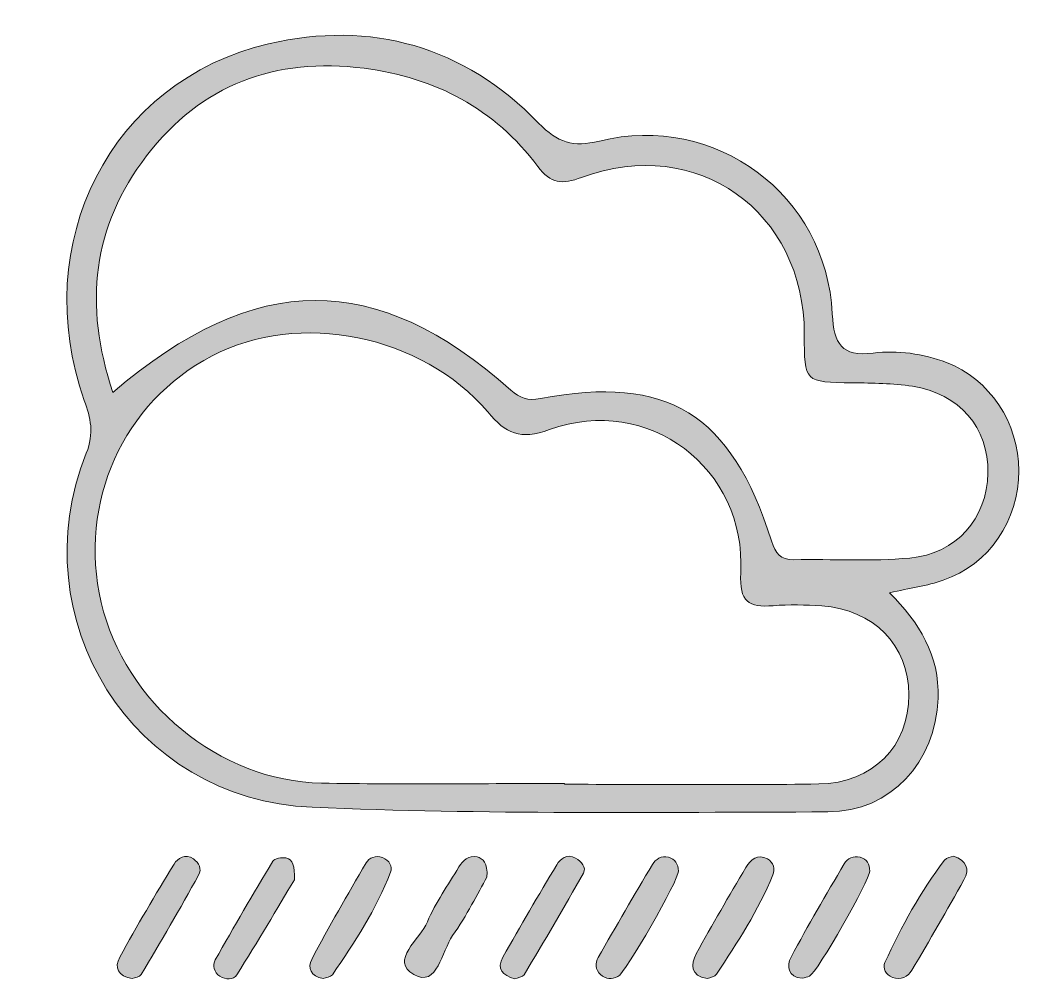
# Model space of a CAD drawing. Header units: inches. Extents: x 73.3 to 85.9, y -71.2 to -59.
import ezdxf

# ---------------------------------------------------------------- set-up
doc = ezdxf.new("R2010")
doc.units = ezdxf.units.IN
doc.header["$MEASUREMENT"] = 0
doc.layers.add('Слой 1', color=7, linetype='Continuous', lineweight=0)

# ---------------------------------------------------------------- blocks, each defined once
blk = doc.blocks.new('Block_0')
at = {"layer": 'Слой 1', "true_color": 0x000000, "transparency": 33554687}
h = blk.add_hatch(color=18, dxfattribs=at)
h.dxf.hatch_style = 2
edge = h.paths.add_edge_path()
edge.add_spline(control_points=[(74.47, -63.666), (76.284, -62.123), (77.777, -62.127), (79.486, -63.636), (79.601, -63.737), (79.697, -63.775), (79.86, -63.744), (81.465, -63.44), (82.258, -63.929), (82.771, -65.537), (82.822, -65.698), (82.882, -65.777), (83.054, -65.774), (83.54, -65.766), (84.029, -65.797), (84.512, -65.754), (85.105, -65.701), (85.487, -65.253), (85.498, -64.682), (85.508, -64.113), (85.139, -63.678), (84.546, -63.589), (84.299, -63.552), (84.046, -63.548), (83.796, -63.545), (83.184, -63.537), (83.184, -63.541), (83.184, -62.935), (83.185, -61.382), (81.832, -60.42), (80.378, -60.956), (80.132, -61.047), (79.988, -61.038), (79.825, -60.819), (79.28, -60.089), (78.534, -59.697), (77.636, -59.582), (76.516, -59.438), (75.586, -59.786), (74.895, -60.684), (74.213, -61.571), (74.099, -62.555), (74.47, -63.666)], knot_values=[0, 0, 0, 0, 1, 1, 1, 2, 2, 2, 3, 3, 3, 4, 4, 4, 5, 5, 5, 6, 6, 6, 7, 7, 7, 8, 8, 8, 9, 9, 9, 10, 10, 10, 11, 11, 11, 12, 12, 12, 13, 13, 13, 14, 14, 14, 14], degree=3, periodic=0)
edge = h.paths.add_edge_path()
edge.add_spline(control_points=[(80.161, -68.594), (80.161, -68.598), (80.161, -68.601), (80.161, -68.605), (81.229, -68.605), (82.297, -68.616), (83.365, -68.601), (84.051, -68.591), (84.503, -68.124), (84.501, -67.476), (84.499, -66.855), (84.059, -66.402), (83.403, -66.357), (83.2, -66.342), (82.994, -66.339), (82.791, -66.354), (82.482, -66.377), (82.363, -66.31), (82.383, -65.941), (82.456, -64.62), (81.217, -63.686), (79.974, -64.134), (79.599, -64.27), (79.426, -64.187), (79.194, -63.913), (78.369, -62.937), (76.813, -62.633), (75.72, -63.205), (74.597, -63.793), (74.03, -65.053), (74.323, -66.312), (74.615, -67.573), (75.811, -68.567), (77.1, -68.59), (78.12, -68.609), (79.141, -68.594), (80.161, -68.594)], knot_values=[0, 0, 0, 0, 1, 1, 1, 2, 2, 2, 3, 3, 3, 4, 4, 4, 5, 5, 5, 6, 6, 6, 7, 7, 7, 8, 8, 8, 9, 9, 9, 10, 10, 10, 11, 11, 11, 12, 12, 12, 12], degree=3, periodic=0)
edge = h.paths.add_edge_path()
edge.add_spline(control_points=[(84.259, -66.191), (84.635, -66.569), (84.89, -66.98), (84.869, -67.521), (84.839, -68.322), (84.279, -68.951), (83.482, -68.953), (81.315, -68.957), (79.146, -68.986), (76.982, -68.895), (74.716, -68.8), (73.299, -66.526), (74.135, -64.432), (74.236, -64.178), (74.189, -63.99), (74.11, -63.767), (73.407, -61.79), (74.436, -59.739), (76.433, -59.273), (77.72, -58.973), (78.899, -59.302), (79.835, -60.272), (80.075, -60.521), (80.27, -60.579), (80.601, -60.498), (82.065, -60.14), (83.464, -61.176), (83.537, -62.677), (83.555, -63.057), (83.655, -63.218), (84.05, -63.17), (84.363, -63.133), (84.679, -63.177), (84.976, -63.289), (85.519, -63.494), (85.888, -64.054), (85.889, -64.654), (85.89, -65.276), (85.512, -65.834), (84.935, -66.034), (84.731, -66.104), (84.514, -66.133), (84.259, -66.191)], knot_values=[0, 0, 0, 0, 1, 1, 1, 2, 2, 2, 3, 3, 3, 4, 4, 4, 5, 5, 5, 6, 6, 6, 7, 7, 7, 8, 8, 8, 9, 9, 9, 10, 10, 10, 11, 11, 11, 12, 12, 12, 13, 13, 13, 14, 14, 14, 14], degree=3, periodic=0)
h = blk.add_hatch(color=18, dxfattribs=at)
h.dxf.hatch_style = 2
edge = h.paths.add_edge_path()
edge.add_spline(control_points=[(74.714, -71.054), (74.533, -71.027), (74.485, -70.914), (74.557, -70.784), (74.774, -70.387), (75.005, -69.997), (75.241, -69.611), (75.287, -69.535), (75.382, -69.476), (75.484, -69.545), (75.555, -69.594), (75.593, -69.675), (75.551, -69.749), (75.316, -70.17), (75.074, -70.588), (74.828, -71.003), (74.81, -71.034), (74.747, -71.04), (74.714, -71.054)], knot_values=[0, 0, 0, 0, 1, 1, 1, 2, 2, 2, 3, 3, 3, 4, 4, 4, 5, 5, 5, 6, 6, 6, 6], degree=3, periodic=0)
h = blk.add_hatch(color=18, dxfattribs=at)
h.dxf.hatch_style = 2
edge = h.paths.add_edge_path()
edge.add_spline(control_points=[(77.121, -71.052), (76.958, -71.029), (76.923, -70.91), (76.976, -70.811), (77.193, -70.399), (77.426, -69.996), (77.662, -69.594), (77.699, -69.532), (77.78, -69.495), (77.868, -69.529), (77.955, -69.564), (77.998, -69.64), (77.969, -69.714), (77.786, -70.178), (77.521, -70.597), (77.236, -71.004), (77.215, -71.035), (77.154, -71.039), (77.121, -71.052)], knot_values=[0, 0, 0, 0, 1, 1, 1, 2, 2, 2, 3, 3, 3, 4, 4, 4, 5, 5, 5, 6, 6, 6, 6], degree=3, periodic=0)
h = blk.add_hatch(color=18, dxfattribs=at)
h.dxf.hatch_style = 2
edge = h.paths.add_edge_path()
edge.add_spline(control_points=[(79.184, -69.775), (79.068, -69.977), (78.931, -70.259), (78.752, -70.512), (78.613, -70.707), (78.563, -71.172), (78.263, -71.003), (77.953, -70.827), (78.344, -70.557), (78.434, -70.338), (78.535, -70.095), (78.693, -69.874), (78.831, -69.647), (78.881, -69.565), (78.954, -69.493), (79.059, -69.52), (79.134, -69.539), (79.197, -69.594), (79.184, -69.775)], knot_values=[0, 0, 0, 0, 1, 1, 1, 2, 2, 2, 3, 3, 3, 4, 4, 4, 5, 5, 5, 6, 6, 6, 6], degree=3, periodic=0)
h = blk.add_hatch(color=18, dxfattribs=at)
h.dxf.hatch_style = 2
edge = h.paths.add_edge_path()
edge.add_spline(control_points=[(79.534, -71.057), (79.383, -71.012), (79.302, -70.932), (79.386, -70.783), (79.607, -70.392), (79.832, -70.002), (80.065, -69.618), (80.11, -69.544), (80.192, -69.474), (80.301, -69.536), (80.375, -69.578), (80.44, -69.653), (80.4, -69.724), (80.159, -70.156), (79.907, -70.581), (79.652, -71.006), (79.634, -71.037), (79.572, -71.041), (79.534, -71.057)], knot_values=[0, 0, 0, 0, 1, 1, 1, 2, 2, 2, 3, 3, 3, 4, 4, 4, 5, 5, 5, 6, 6, 6, 6], degree=3, periodic=0)
h = blk.add_hatch(color=18, dxfattribs=at)
h.dxf.hatch_style = 2
edge = h.paths.add_edge_path()
edge.add_spline(control_points=[(81.598, -69.699), (81.604, -69.804), (80.927, -70.987), (80.834, -71.029), (80.758, -71.063), (80.681, -71.063), (80.616, -71.003), (80.548, -70.941), (80.549, -70.857), (80.588, -70.788), (80.811, -70.394), (81.038, -70.002), (81.271, -69.615), (81.309, -69.552), (81.383, -69.498), (81.472, -69.523), (81.555, -69.548), (81.596, -69.611), (81.598, -69.699)], knot_values=[0, 0, 0, 0, 1, 1, 1, 2, 2, 2, 3, 3, 3, 4, 4, 4, 5, 5, 5, 6, 6, 6, 6], degree=3, periodic=0)
h = blk.add_hatch(color=18, dxfattribs=at)
h.dxf.hatch_style = 2
edge = h.paths.add_edge_path()
edge.add_spline(control_points=[(81.96, -71.054), (81.743, -71.019), (81.751, -70.873), (81.822, -70.742), (82.021, -70.373), (82.236, -70.013), (82.449, -69.652), (82.508, -69.553), (82.593, -69.48), (82.718, -69.545), (82.797, -69.587), (82.818, -69.675), (82.788, -69.747), (82.603, -70.193), (82.343, -70.597), (82.078, -70.998), (82.057, -71.03), (81.998, -71.037), (81.96, -71.054)], knot_values=[0, 0, 0, 0, 1, 1, 1, 2, 2, 2, 3, 3, 3, 4, 4, 4, 5, 5, 5, 6, 6, 6, 6], degree=3, periodic=0)
h = blk.add_hatch(color=18, dxfattribs=at)
h.dxf.hatch_style = 2
edge = h.paths.add_edge_path()
edge.add_spline(control_points=[(83.156, -71.05), (82.976, -71.033), (82.958, -70.894), (83.018, -70.782), (83.228, -70.384), (83.458, -69.996), (83.687, -69.607), (83.727, -69.539), (83.804, -69.501), (83.887, -69.524), (83.971, -69.547), (84.008, -69.609), (84.009, -69.698), (84.01, -69.809), (83.35, -70.973), (83.25, -71.021), (83.222, -71.035), (83.191, -71.04), (83.156, -71.05)], knot_values=[0, 0, 0, 0, 1, 1, 1, 2, 2, 2, 3, 3, 3, 4, 4, 4, 5, 5, 5, 6, 6, 6, 6], degree=3, periodic=0)
h = blk.add_hatch(color=18, dxfattribs=at)
h.dxf.hatch_style = 2
edge = h.paths.add_edge_path()
edge.add_spline(control_points=[(76.757, -69.81), (76.546, -70.161), (76.294, -70.587), (76.032, -71.005), (75.991, -71.071), (75.89, -71.069), (75.818, -71.024), (75.743, -70.977), (75.724, -70.884), (75.761, -70.818), (75.995, -70.4), (76.237, -69.985), (76.485, -69.575), (76.507, -69.539), (76.599, -69.523), (76.651, -69.533), (76.74, -69.55), (76.761, -69.631), (76.757, -69.81)], knot_values=[0, 0, 0, 0, 1, 1, 1, 2, 2, 2, 3, 3, 3, 4, 4, 4, 5, 5, 5, 6, 6, 6, 6], degree=3, periodic=0)
h = blk.add_hatch(color=18, dxfattribs=at)
h.dxf.hatch_style = 2
edge = h.paths.add_edge_path()
edge.add_spline(control_points=[(85.064, -69.509), (85.232, -69.567), (85.27, -69.675), (85.196, -69.808), (84.982, -70.191), (84.763, -70.571), (84.539, -70.948), (84.49, -71.031), (84.401, -71.079), (84.296, -71.038), (84.211, -71.005), (84.167, -70.923), (84.2, -70.85), (84.411, -70.397), (84.647, -69.957), (84.952, -69.559), (84.976, -69.528), (85.033, -69.522), (85.064, -69.509)], knot_values=[0, 0, 0, 0, 1, 1, 1, 2, 2, 2, 3, 3, 3, 4, 4, 4, 5, 5, 5, 6, 6, 6, 6], degree=3, periodic=0)
at = {"layer": 'Слой 1'}
for points, knots in [([(84.259, -66.191), (84.635, -66.569), (84.89, -66.98), (84.869, -67.521), (84.839, -68.322), (84.279, -68.951), (83.482, -68.953), (81.315, -68.957), (79.146, -68.986), (76.982, -68.895), (74.716, -68.8), (73.299, -66.526), (74.135, -64.432), (74.236, -64.178), (74.189, -63.99), (74.11, -63.767), (73.407, -61.79), (74.436, -59.739), (76.433, -59.273), (77.72, -58.973), (78.899, -59.302), (79.835, -60.272), (80.075, -60.521), (80.27, -60.579), (80.601, -60.498), (82.065, -60.14), (83.464, -61.176), (83.537, -62.677), (83.555, -63.057), (83.655, -63.218), (84.05, -63.17), (84.363, -63.133), (84.679, -63.177), (84.976, -63.289), (85.519, -63.494), (85.888, -64.054), (85.889, -64.654), (85.89, -65.276), (85.512, -65.834), (84.935, -66.034), (84.731, -66.104), (84.514, -66.133), (84.259, -66.191)], [0, 0, 0, 0, 1, 1, 1, 2, 2, 2, 3, 3, 3, 4, 4, 4, 5, 5, 5, 6, 6, 6, 7, 7, 7, 8, 8, 8, 9, 9, 9, 10, 10, 10, 11, 11, 11, 12, 12, 12, 13, 13, 13, 14, 14, 14, 14]), ([(74.47, -63.666), (76.284, -62.123), (77.777, -62.127), (79.486, -63.636), (79.601, -63.737), (79.697, -63.775), (79.86, -63.744), (81.465, -63.44), (82.258, -63.929), (82.771, -65.537), (82.822, -65.698), (82.882, -65.777), (83.054, -65.774), (83.54, -65.766), (84.029, -65.797), (84.512, -65.754), (85.105, -65.701), (85.487, -65.253), (85.498, -64.682), (85.508, -64.113), (85.139, -63.678), (84.546, -63.589), (84.299, -63.552), (84.046, -63.548), (83.796, -63.545), (83.184, -63.537), (83.184, -63.541), (83.184, -62.935), (83.185, -61.382), (81.832, -60.42), (80.378, -60.956), (80.132, -61.047), (79.988, -61.038), (79.825, -60.819), (79.28, -60.089), (78.534, -59.697), (77.636, -59.582), (76.516, -59.438), (75.586, -59.786), (74.895, -60.684), (74.213, -61.571), (74.099, -62.555), (74.47, -63.666)], [0, 0, 0, 0, 1, 1, 1, 2, 2, 2, 3, 3, 3, 4, 4, 4, 5, 5, 5, 6, 6, 6, 7, 7, 7, 8, 8, 8, 9, 9, 9, 10, 10, 10, 11, 11, 11, 12, 12, 12, 13, 13, 13, 14, 14, 14, 14]), ([(80.161, -68.594), (80.161, -68.598), (80.161, -68.601), (80.161, -68.605), (81.229, -68.605), (82.297, -68.616), (83.365, -68.601), (84.051, -68.591), (84.503, -68.124), (84.501, -67.476), (84.499, -66.855), (84.059, -66.402), (83.403, -66.357), (83.2, -66.342), (82.994, -66.339), (82.791, -66.354), (82.482, -66.377), (82.363, -66.31), (82.383, -65.941), (82.456, -64.62), (81.217, -63.686), (79.974, -64.134), (79.599, -64.27), (79.426, -64.187), (79.194, -63.913), (78.369, -62.937), (76.813, -62.633), (75.72, -63.205), (74.597, -63.793), (74.03, -65.053), (74.323, -66.312), (74.615, -67.573), (75.811, -68.567), (77.1, -68.59), (78.12, -68.609), (79.141, -68.594), (80.161, -68.594)], [0, 0, 0, 0, 1, 1, 1, 2, 2, 2, 3, 3, 3, 4, 4, 4, 5, 5, 5, 6, 6, 6, 7, 7, 7, 8, 8, 8, 9, 9, 9, 10, 10, 10, 11, 11, 11, 12, 12, 12, 12]), ([(74.714, -71.054), (74.533, -71.027), (74.485, -70.914), (74.557, -70.784), (74.774, -70.387), (75.005, -69.997), (75.241, -69.611), (75.287, -69.535), (75.382, -69.476), (75.484, -69.545), (75.555, -69.594), (75.593, -69.675), (75.551, -69.749), (75.316, -70.17), (75.074, -70.588), (74.828, -71.003), (74.81, -71.034), (74.747, -71.04), (74.714, -71.054)], [0, 0, 0, 0, 1, 1, 1, 2, 2, 2, 3, 3, 3, 4, 4, 4, 5, 5, 5, 6, 6, 6, 6]), ([(77.121, -71.052), (76.958, -71.029), (76.923, -70.91), (76.976, -70.811), (77.193, -70.399), (77.426, -69.996), (77.662, -69.594), (77.699, -69.532), (77.78, -69.495), (77.868, -69.529), (77.955, -69.564), (77.998, -69.64), (77.969, -69.714), (77.786, -70.178), (77.521, -70.597), (77.236, -71.004), (77.215, -71.035), (77.154, -71.039), (77.121, -71.052)], [0, 0, 0, 0, 1, 1, 1, 2, 2, 2, 3, 3, 3, 4, 4, 4, 5, 5, 5, 6, 6, 6, 6]), ([(79.184, -69.775), (79.068, -69.977), (78.931, -70.259), (78.752, -70.512), (78.613, -70.707), (78.563, -71.172), (78.263, -71.003), (77.953, -70.827), (78.344, -70.557), (78.434, -70.338), (78.535, -70.095), (78.693, -69.874), (78.831, -69.647), (78.881, -69.565), (78.954, -69.493), (79.059, -69.52), (79.134, -69.539), (79.197, -69.594), (79.184, -69.775)], [0, 0, 0, 0, 1, 1, 1, 2, 2, 2, 3, 3, 3, 4, 4, 4, 5, 5, 5, 6, 6, 6, 6]), ([(79.534, -71.057), (79.383, -71.012), (79.302, -70.932), (79.386, -70.783), (79.607, -70.392), (79.832, -70.002), (80.065, -69.618), (80.11, -69.544), (80.192, -69.474), (80.301, -69.536), (80.375, -69.578), (80.44, -69.653), (80.4, -69.724), (80.159, -70.156), (79.907, -70.581), (79.652, -71.006), (79.634, -71.037), (79.572, -71.041), (79.534, -71.057)], [0, 0, 0, 0, 1, 1, 1, 2, 2, 2, 3, 3, 3, 4, 4, 4, 5, 5, 5, 6, 6, 6, 6]), ([(81.598, -69.699), (81.604, -69.804), (80.927, -70.987), (80.834, -71.029), (80.758, -71.063), (80.681, -71.063), (80.616, -71.003), (80.548, -70.941), (80.549, -70.857), (80.588, -70.788), (80.811, -70.394), (81.038, -70.002), (81.271, -69.615), (81.309, -69.552), (81.383, -69.498), (81.472, -69.523), (81.555, -69.548), (81.596, -69.611), (81.598, -69.699)], [0, 0, 0, 0, 1, 1, 1, 2, 2, 2, 3, 3, 3, 4, 4, 4, 5, 5, 5, 6, 6, 6, 6]), ([(81.96, -71.054), (81.743, -71.019), (81.751, -70.873), (81.822, -70.742), (82.021, -70.373), (82.236, -70.013), (82.449, -69.652), (82.508, -69.553), (82.593, -69.48), (82.718, -69.545), (82.797, -69.587), (82.818, -69.675), (82.788, -69.747), (82.603, -70.193), (82.343, -70.597), (82.078, -70.998), (82.057, -71.03), (81.998, -71.037), (81.96, -71.054)], [0, 0, 0, 0, 1, 1, 1, 2, 2, 2, 3, 3, 3, 4, 4, 4, 5, 5, 5, 6, 6, 6, 6]), ([(83.156, -71.05), (82.976, -71.033), (82.958, -70.894), (83.018, -70.782), (83.228, -70.384), (83.458, -69.996), (83.687, -69.607), (83.727, -69.539), (83.804, -69.501), (83.887, -69.524), (83.971, -69.547), (84.008, -69.609), (84.009, -69.698), (84.01, -69.809), (83.35, -70.973), (83.25, -71.021), (83.222, -71.035), (83.191, -71.04), (83.156, -71.05)], [0, 0, 0, 0, 1, 1, 1, 2, 2, 2, 3, 3, 3, 4, 4, 4, 5, 5, 5, 6, 6, 6, 6]), ([(76.757, -69.81), (76.546, -70.161), (76.294, -70.587), (76.032, -71.005), (75.991, -71.071), (75.89, -71.069), (75.818, -71.024), (75.743, -70.977), (75.724, -70.884), (75.761, -70.818), (75.995, -70.4), (76.237, -69.985), (76.485, -69.575), (76.507, -69.539), (76.599, -69.523), (76.651, -69.533), (76.74, -69.55), (76.761, -69.631), (76.757, -69.81)], [0, 0, 0, 0, 1, 1, 1, 2, 2, 2, 3, 3, 3, 4, 4, 4, 5, 5, 5, 6, 6, 6, 6]), ([(85.064, -69.509), (85.232, -69.567), (85.27, -69.675), (85.196, -69.808), (84.982, -70.191), (84.763, -70.571), (84.539, -70.948), (84.49, -71.031), (84.401, -71.079), (84.296, -71.038), (84.211, -71.005), (84.167, -70.923), (84.2, -70.85), (84.411, -70.397), (84.647, -69.957), (84.952, -69.559), (84.976, -69.528), (85.033, -69.522), (85.064, -69.509)], [0, 0, 0, 0, 1, 1, 1, 2, 2, 2, 3, 3, 3, 4, 4, 4, 5, 5, 5, 6, 6, 6, 6])]:
    blk.add_open_spline(points, degree=3, knots=knots, dxfattribs=at)

msp = doc.modelspace()

# ---------------------------------------------------------------- block references
at = {"layer": 'Слой 1'}
msp.add_blockref('Block_0', (0, 0), dxfattribs=at)

doc.saveas('drawing.dxf')
